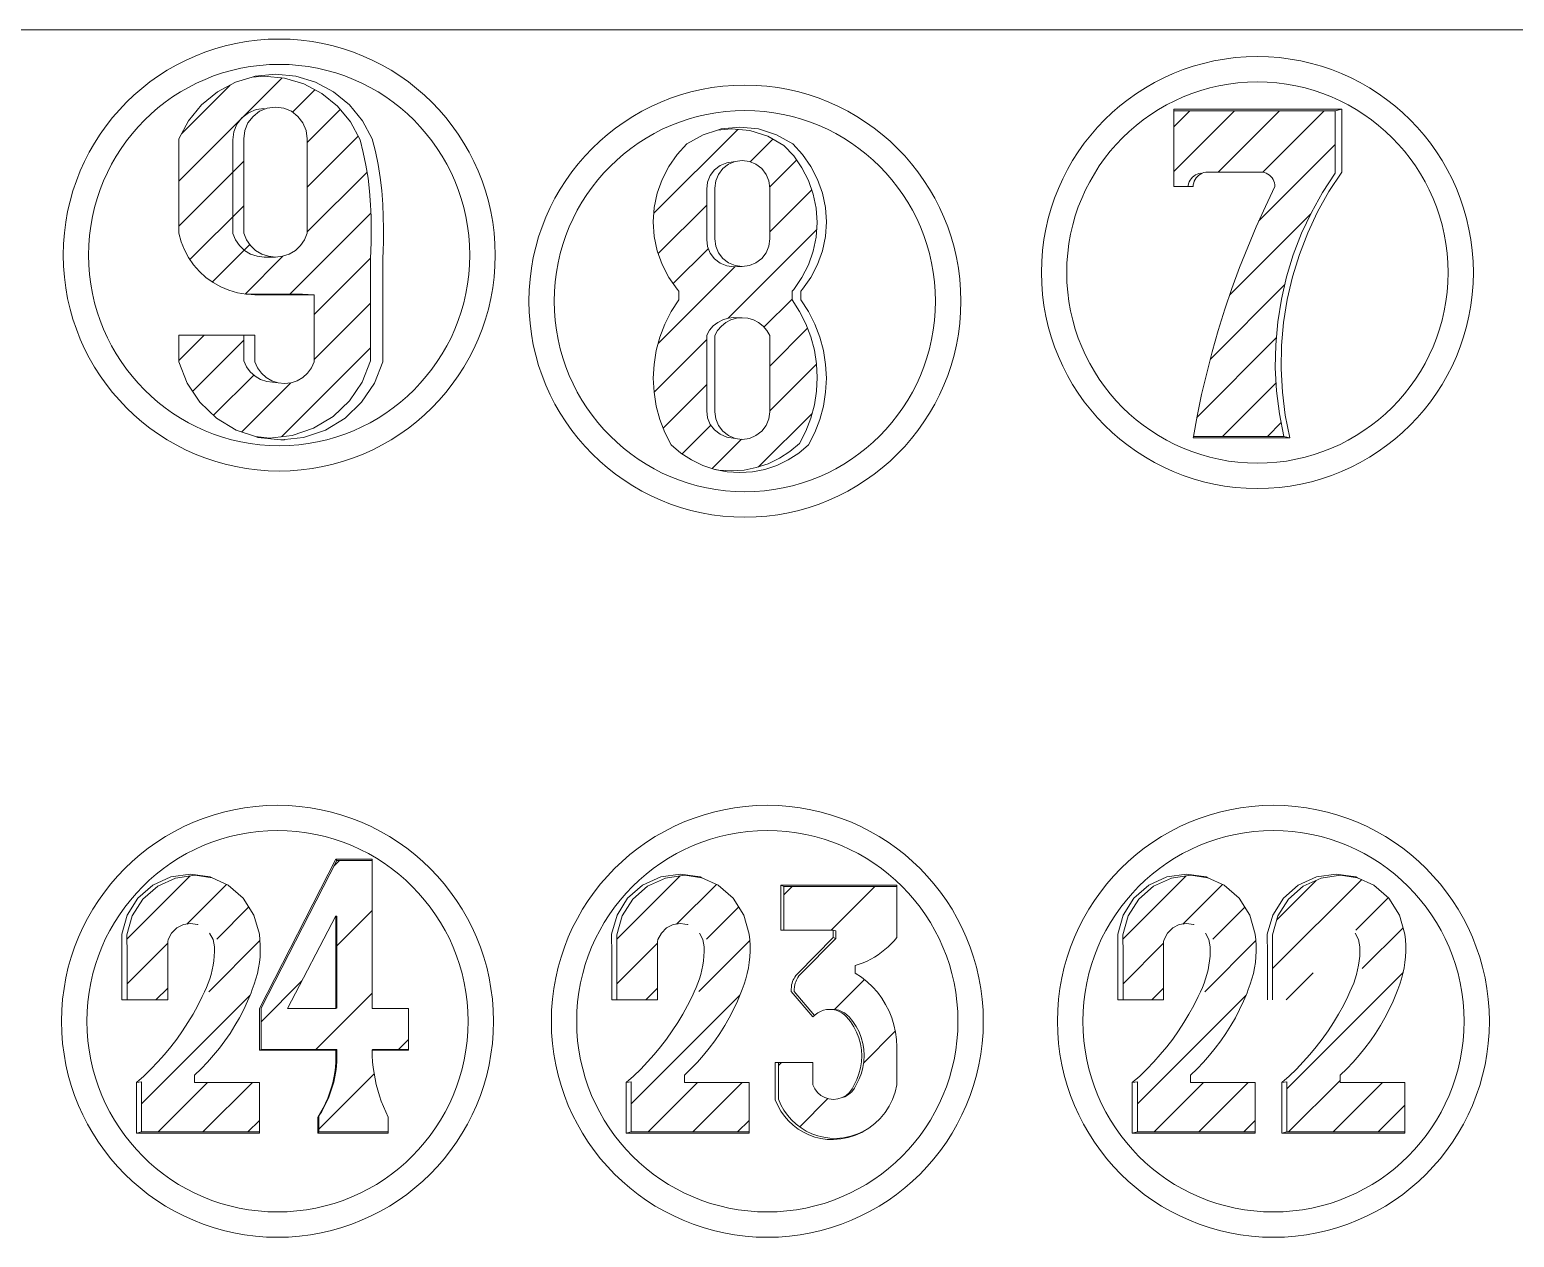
# Model space of a CAD drawing. Header units: centimetres. Extents: x 57 to 5031, y 102 to 2747.
# Drawn here: x 1646.4 to 1700.4, y 846.6 to 890.6 of the extents above; entities that cross this region are included whole.
import ezdxf

# ---------------------------------------------------------------- set-up
doc = ezdxf.new("R2010")
doc.units = ezdxf.units.CM
doc.header["$MEASUREMENT"] = 0
pattern_1 = [(45, (1050.7399, 1427.9933), (-0.8148213, 0.8148213), [])]
pattern_2 = [(45, (1050.7399, 1427.9933), (-0.8148213, 0.8148213), [])]

msp = doc.modelspace()

# ---------------------------------------------------------------- hatches: boundary and pattern name
at = {"lineweight": 20}
h = msp.add_hatch(dxfattribs=at)
h.set_pattern_fill('ANSI31', color=256, scale=9.218651)
h.set_pattern_definition(pattern_1)
h.paths.add_polyline_path([(1658.775, 882.285), (1658.785, 882.459), (1658.798, 882.889), (1658.8, 883.319), (1658.792, 883.75), (1658.772, 884.179), (1658.737, 884.684), (1658.683, 885.155), (1658.608, 885.622), (1658.511, 886.086), (1658.393, 886.545), (1658.043, 887.197), (1657.574, 887.767), (1657.002, 888.235), (1656.35, 888.583), (1655.642, 888.797), (1654.907, 888.87), (1654.464, 888.826), (1653.86, 888.643), (1653.201, 888.292), (1652.624, 887.819), (1652.15, 887.243), (1651.796, 886.585), (1651.796, 883.153), (1651.882, 882.843), (1652.002, 882.545), (1652.154, 882.263), (1652.338, 882), (1652.55, 881.759), (1652.788, 881.543), (1653.049, 881.356), (1653.329, 881.199), (1653.625, 881.076), (1653.934, 880.986), (1654.25, 880.932), (1654.301, 880.929), (1656.298, 880.929), (1656.722, 880.914), (1656.722, 878.469), (1656.626, 878.253), (1656.487, 878.061), (1656.311, 877.903), (1656.107, 877.784), (1655.882, 877.711), (1655.646, 877.686), (1655.411, 877.711), (1655, 877.758), (1654.777, 877.83), (1654.574, 877.947), (1654.4, 878.104), (1654.263, 878.294), (1654.168, 878.508), (1654.168, 879.447), (1651.796, 879.447), (1651.796, 878.469), (1652.102, 877.692), (1652.569, 876.999), (1653.174, 876.423), (1653.888, 875.991), (1654.584, 875.756), (1655.098, 875.7), (1655.92, 875.789), (1656.703, 876.054), (1657.411, 876.482), (1658.01, 877.052), (1658.472, 877.738), (1658.775, 878.508)])
h.paths.add_polyline_path([(1656.228, 882.701), (1656.04, 882.524), (1655.818, 882.392), (1655.573, 882.31), (1655.317, 882.283), (1655.06, 882.31), (1654.815, 882.392), (1654.594, 882.524), (1654.405, 882.701), (1654.259, 882.914), (1654.161, 883.153), (1654.161, 886.585), (1654.201, 886.884), (1654.316, 887.163), (1654.5, 887.402), (1654.739, 887.586), (1655.018, 887.701), (1655.317, 887.741), (1655.616, 887.701), (1655.894, 887.586), (1656.133, 887.402), (1656.317, 887.163), (1656.432, 886.884), (1656.472, 886.585), (1656.472, 883.153), (1656.374, 882.914)], flags=16)
h = msp.add_hatch(dxfattribs=at)
h.set_pattern_fill('ANSI31', color=256, scale=9.218651)
h.set_pattern_definition(pattern_1)
h.paths.add_polyline_path([(1691.781, 879.923), (1691.913, 880.75), (1692.102, 881.566), (1692.348, 882.367), (1692.65, 883.148), (1693.006, 883.906), (1693.414, 884.638), (1693.873, 885.339), (1693.873, 887.603), (1688.003, 887.603), (1688.003, 884.845), (1688.525, 884.845), (1688.53, 884.919), (1688.574, 885.049), (1688.65, 885.163), (1688.753, 885.254), (1688.876, 885.314), (1688.91, 885.321), (1688.845, 885.299), (1688.784, 885.269), (1688.727, 885.231), (1688.676, 885.186), (1688.631, 885.134), (1688.593, 885.078), (1688.563, 885.016), (1688.541, 884.952), (1688.527, 884.885), (1688.525, 884.845), (1688.706, 884.845), (1688.713, 884.949), (1688.758, 885.08), (1688.835, 885.196), (1688.939, 885.287), (1689.063, 885.348), (1689.165, 885.369), (1689.234, 885.373), (1691.207, 885.373), (1691.331, 885.348), (1691.454, 885.287), (1691.557, 885.195), (1691.633, 885.08), (1691.676, 884.949), (1691.681, 884.845), (1691.332, 884.121), (1691.001, 883.388), (1690.688, 882.647), (1690.394, 881.899), (1690.117, 881.144), (1689.859, 880.382), (1689.62, 879.614), (1689.399, 878.841), (1689.197, 878.062), (1689.014, 877.279), (1688.851, 876.492), (1688.717, 875.761), (1692.004, 875.761), (1691.842, 876.583), (1691.739, 877.414), (1691.694, 878.25), (1691.708, 879.088)])
h = msp.add_hatch(dxfattribs=at)
h.set_pattern_fill('ANSI31', color=256, scale=9.218651)
h.set_pattern_definition([(45, (1050.035, 1426.7642), (-0.8148213, 0.8148213), [])])
h.paths.add_polyline_path([(1674.111, 881.044), (1674.171, 881.109), (1674.471, 881.539), (1674.711, 882.005), (1674.885, 882.5), (1674.991, 883.013), (1675.026, 883.536), (1674.991, 884.059), (1674.885, 884.573), (1674.711, 885.067), (1674.471, 885.533), (1674.171, 885.963), (1673.816, 886.348), (1673.226, 886.68), (1672.581, 886.884), (1671.908, 886.953), (1671.399, 886.901), (1670.88, 886.736), (1670.285, 886.402), (1669.926, 886.013), (1669.622, 885.579), (1669.381, 885.108), (1669.205, 884.609), (1669.098, 884.09), (1669.062, 883.562), (1669.098, 883.034), (1669.205, 882.515), (1669.381, 882.016), (1669.622, 881.545), (1669.926, 881.111), (1669.986, 881.046), (1669.986, 880.722), (1669.71, 880.297), (1669.48, 879.844), (1669.299, 879.371), (1669.168, 878.881), (1669.089, 878.38), (1669.062, 877.873), (1669.089, 877.366), (1669.168, 876.865), (1669.299, 876.375), (1669.48, 875.902), (1669.71, 875.45), (1670.062, 875.153), (1670.448, 874.903), (1670.863, 874.705), (1671.264, 874.573), (1671.453, 874.536), (1671.908, 874.507), (1672.363, 874.536), (1672.81, 874.623), (1673.243, 874.765), (1673.654, 874.962), (1674.036, 875.209), (1674.384, 875.503), (1674.612, 875.951), (1674.792, 876.42), (1674.922, 876.905), (1675, 877.401), (1675.026, 877.903), (1675, 878.404), (1674.922, 878.9), (1674.792, 879.386), (1674.612, 879.855), (1674.384, 880.302), (1674.111, 880.724)])
h.paths.add_polyline_path([(1672.708, 879.995), (1672.894, 879.899), (1673.059, 879.768), (1673.195, 879.609), (1673.299, 879.427), (1673.299, 876.652), (1673.265, 876.393), (1673.165, 876.152), (1673.006, 875.945), (1672.799, 875.786), (1672.558, 875.686), (1672.299, 875.652), (1672.04, 875.686), (1671.739, 875.737), (1671.5, 875.836), (1671.295, 875.993), (1671.137, 876.198), (1671.038, 876.437), (1671.005, 876.693), (1671.005, 879.442), (1671.107, 879.622), (1671.242, 879.78), (1671.405, 879.908), (1671.589, 880.004), (1671.788, 880.063), (1671.995, 880.083), (1672.299, 880.075), (1672.507, 880.055)], flags=16)
h.paths.add_polyline_path([(1672.558, 881.976), (1672.299, 881.942), (1671.995, 881.932), (1671.739, 881.966), (1671.5, 882.065), (1671.295, 882.222), (1671.137, 882.427), (1671.038, 882.666), (1671.005, 882.923), (1671.005, 884.755), (1671.038, 885.011), (1671.137, 885.25), (1671.295, 885.455), (1671.5, 885.612), (1671.739, 885.711), (1672.04, 885.758), (1672.299, 885.792), (1672.558, 885.758), (1672.799, 885.659), (1673.006, 885.5), (1673.165, 885.292), (1673.265, 885.051), (1673.299, 884.792), (1673.299, 882.942), (1673.265, 882.684), (1673.165, 882.442), (1673.006, 882.235), (1672.799, 882.076)], flags=16)
h = msp.add_hatch(dxfattribs=at)
h.set_pattern_fill('ANSI31', color=256, scale=17)
h.set_pattern_definition([(45, (637.443, 1742.4154), (-1.502602, 1.502602), [])])
h.paths.add_polyline_path([(1658.833, 860.328), (1657.549, 860.328), (1654.791, 854.958), (1654.791, 853.451), (1657.549, 853.451), (1657.549, 853.226), (1657.545, 853.033), (1657.531, 852.84), (1657.508, 852.649), (1657.475, 852.459), (1657.434, 852.27), (1657.383, 852.084), (1657.323, 851.901), (1657.255, 851.72), (1657.178, 851.543), (1657.092, 851.371), (1656.998, 851.202), (1656.896, 851.038), (1656.896, 850.458), (1659.42, 850.458), (1659.42, 850.994), (1659.328, 851.184), (1659.244, 851.377), (1659.167, 851.573), (1659.098, 851.772), (1659.037, 851.974), (1658.984, 852.178), (1658.939, 852.384), (1658.901, 852.591), (1658.872, 852.8), (1658.851, 853.009), (1658.838, 853.22), (1658.833, 853.451), (1660.153, 853.451), (1660.153, 854.952), (1658.833, 854.952)])
h.paths.add_polyline_path([(1657.514, 858.323), (1657.549, 858.296), (1657.549, 854.958), (1657.514, 854.952), (1655.755, 854.952)], flags=16)
h = msp.add_hatch(dxfattribs=at)
h.set_pattern_fill('ANSI31', color=256, scale=9.218651)
h.set_pattern_definition([(45, (1014.5042, 1427.9933), (-0.8148213, 0.8148213), [])])
h.paths.add_polyline_path([(1654.729, 852.25), (1652.372, 852.25), (1652.372, 852.527), (1652.612, 852.757), (1652.843, 852.996), (1653.064, 853.244), (1653.275, 853.502), (1653.474, 853.768), (1653.663, 854.042), (1653.84, 854.323), (1654.005, 854.612), (1654.159, 854.907), (1654.3, 855.208), (1654.429, 855.515), (1654.472, 855.634), (1654.545, 855.826), (1654.607, 856.022), (1654.66, 856.221), (1654.702, 856.422), (1654.733, 856.625), (1654.754, 856.829), (1654.764, 857.035), (1654.763, 857.24), (1654.751, 857.445), (1654.729, 857.65), (1654.531, 858.345), (1654.144, 858.956), (1653.599, 859.432), (1653.008, 859.704), (1652.39, 859.793), (1651.681, 859.691), (1651.031, 859.391), (1650.492, 858.92), (1650.108, 858.315), (1649.912, 857.626), (1649.919, 856.91), (1649.919, 855.262), (1651.394, 855.262), (1651.394, 857.428), (1651.533, 857.689), (1651.724, 857.875), (1651.962, 857.995), (1652.226, 858.036), (1652.39, 858.009), (1652.49, 857.995), (1652.494, 857.993), (1652.651, 857.968), (1652.888, 857.85), (1653.077, 857.665), (1653.201, 857.432), (1653.248, 857.172), (1653.248, 857.005), (1653.241, 856.838), (1653.225, 856.671), (1653.201, 856.506), (1653.169, 856.342), (1653.129, 856.179), (1653.081, 856.019), (1653.026, 855.861), (1652.963, 855.706), (1652.892, 855.555), (1652.814, 855.381), (1652.653, 855.061), (1652.48, 854.748), (1652.296, 854.442), (1652.1, 854.142), (1651.894, 853.85), (1651.676, 853.566), (1651.448, 853.291), (1651.21, 853.024), (1650.962, 852.766), (1650.704, 852.517), (1650.438, 852.279), (1650.438, 850.455), (1654.729, 850.455)])
h = msp.add_hatch(dxfattribs=at)
h.set_pattern_fill('ANSI31', color=256, scale=9.218651)
h.set_pattern_definition([(45, (1032.3258, 1427.9933), (-0.8148213, 0.8148213), [])])
h.paths.add_polyline_path([(1672.551, 852.25), (1670.193, 852.25), (1670.193, 852.527), (1670.434, 852.757), (1670.665, 852.996), (1670.886, 853.244), (1671.096, 853.502), (1671.296, 853.768), (1671.484, 854.042), (1671.662, 854.323), (1671.827, 854.612), (1671.981, 854.907), (1672.122, 855.208), (1672.25, 855.515), (1672.294, 855.634), (1672.366, 855.826), (1672.429, 856.022), (1672.481, 856.221), (1672.523, 856.422), (1672.554, 856.625), (1672.575, 856.829), (1672.585, 857.035), (1672.584, 857.24), (1672.573, 857.445), (1672.551, 857.65), (1672.352, 858.345), (1671.965, 858.956), (1671.421, 859.432), (1670.83, 859.704), (1670.212, 859.793), (1669.503, 859.691), (1668.852, 859.391), (1668.313, 858.92), (1667.93, 858.315), (1667.733, 857.626), (1667.74, 856.91), (1667.74, 855.262), (1669.216, 855.262), (1669.216, 857.428), (1669.354, 857.689), (1669.545, 857.875), (1669.784, 857.995), (1670.048, 858.036), (1670.212, 858.009), (1670.311, 857.995), (1670.316, 857.993), (1670.473, 857.968), (1670.709, 857.85), (1670.899, 857.665), (1671.023, 857.432), (1671.07, 857.172), (1671.07, 857.005), (1671.062, 856.838), (1671.046, 856.671), (1671.022, 856.506), (1670.99, 856.342), (1670.95, 856.179), (1670.903, 856.019), (1670.847, 855.861), (1670.784, 855.706), (1670.714, 855.555), (1670.636, 855.381), (1670.475, 855.061), (1670.302, 854.748), (1670.118, 854.442), (1669.922, 854.142), (1669.715, 853.85), (1669.498, 853.566), (1669.27, 853.291), (1669.032, 853.024), (1668.784, 852.766), (1668.526, 852.517), (1668.259, 852.279), (1668.259, 850.455), (1672.551, 850.455)])
h = msp.add_hatch(dxfattribs=at)
h.set_pattern_fill('ANSI31', color=256, scale=17)
h.set_pattern_definition([(45, (642.594, 1742.1763), (-1.502602, 1.502602), [])])
h.paths.add_polyline_path([(1677.921, 859.386), (1673.818, 859.386), (1673.818, 857.797), (1675.608, 857.797), (1675.705, 857.769), (1675.705, 857.499), (1674.439, 856.221), (1674.36, 856.13), (1674.325, 856.08), (1674.294, 856.028), (1674.267, 855.974), (1674.244, 855.919), (1674.224, 855.862), (1674.208, 855.803), (1674.197, 855.744), (1674.186, 855.624), (1674.187, 855.563), (1674.931, 854.696), (1674.956, 854.72), (1675.049, 854.787), (1675.15, 854.841), (1675.258, 854.88), (1675.37, 854.904), (1675.485, 854.912), (1675.583, 854.912), (1675.697, 854.904), (1675.808, 854.881), (1675.915, 854.842), (1676.016, 854.789), (1676.108, 854.722), (1676.19, 854.643), (1676.328, 854.473), (1676.448, 854.289), (1676.548, 854.094), (1676.627, 853.889), (1676.685, 853.677), (1676.72, 853.461), (1676.732, 853.242), (1676.721, 853.023), (1676.688, 852.806), (1676.632, 852.594), (1676.555, 852.389), (1676.456, 852.193), (1676.386, 852.048), (1676.288, 851.92), (1676.166, 851.814), (1676.026, 851.736), (1675.932, 851.704), (1675.777, 851.655), (1675.615, 851.639), (1675.453, 851.655), (1675.298, 851.704), (1675.156, 851.783), (1675.033, 851.89), (1674.934, 852.019), (1674.863, 852.166), (1674.863, 852.982), (1673.62, 852.982), (1673.62, 851.654), (1673.708, 851.447), (1673.818, 851.25), (1673.947, 851.065), (1674.094, 850.895), (1674.258, 850.741), (1674.438, 850.604), (1674.63, 850.487), (1674.833, 850.39), (1675.045, 850.314), (1675.264, 850.261), (1675.487, 850.23), (1675.712, 850.223), (1675.983, 850.245), (1676.25, 850.298), (1676.509, 850.381), (1676.7, 850.468), (1676.905, 850.591), (1677.123, 850.759), (1677.321, 850.95), (1677.495, 851.162), (1677.644, 851.393), (1677.766, 851.639), (1677.858, 851.898), (1677.921, 852.166), (1677.921, 853.556), (1677.909, 853.824), (1677.875, 854.089), (1677.818, 854.351), (1677.739, 854.607), (1677.639, 854.855), (1677.517, 855.093), (1677.376, 855.321), (1677.215, 855.535), (1677.037, 855.735), (1676.842, 855.919), (1676.633, 856.086), (1676.41, 856.234), (1676.41, 856.506), (1676.556, 856.555), (1676.699, 856.611), (1676.84, 856.673), (1676.978, 856.743), (1677.111, 856.819), (1677.241, 856.902), (1677.367, 856.992), (1677.488, 857.087), (1677.604, 857.188), (1677.715, 857.295), (1677.821, 857.407), (1677.921, 857.525)])
h = msp.add_hatch(dxfattribs=at)
h.set_pattern_fill('ANSI31', color=256, scale=9.218651)
h.set_pattern_definition(pattern_2)
h.paths.add_polyline_path([(1690.965, 852.25), (1688.607, 852.25), (1688.607, 852.527), (1688.848, 852.757), (1689.079, 852.996), (1689.3, 853.244), (1689.51, 853.502), (1689.71, 853.768), (1689.899, 854.042), (1690.076, 854.323), (1690.241, 854.612), (1690.395, 854.907), (1690.536, 855.208), (1690.665, 855.515), (1690.708, 855.634), (1690.781, 855.826), (1690.843, 856.022), (1690.895, 856.221), (1690.937, 856.422), (1690.969, 856.625), (1690.989, 856.829), (1690.999, 857.035), (1690.998, 857.24), (1690.987, 857.445), (1690.965, 857.65), (1690.767, 858.345), (1690.379, 858.956), (1689.835, 859.432), (1689.244, 859.704), (1688.626, 859.793), (1687.917, 859.691), (1687.266, 859.391), (1686.727, 858.92), (1686.344, 858.315), (1686.147, 857.626), (1686.154, 856.91), (1686.154, 855.262), (1687.63, 855.262), (1687.63, 857.428), (1687.768, 857.689), (1687.96, 857.875), (1688.198, 857.995), (1688.462, 858.036), (1688.626, 858.009), (1688.725, 857.995), (1688.73, 857.993), (1688.887, 857.968), (1689.123, 857.85), (1689.313, 857.665), (1689.437, 857.432), (1689.484, 857.172), (1689.484, 857.005), (1689.476, 856.838), (1689.46, 856.671), (1689.436, 856.506), (1689.404, 856.342), (1689.364, 856.179), (1689.317, 856.019), (1689.261, 855.861), (1689.198, 855.706), (1689.128, 855.555), (1689.05, 855.381), (1688.889, 855.061), (1688.716, 854.748), (1688.532, 854.442), (1688.336, 854.142), (1688.129, 853.85), (1687.912, 853.566), (1687.684, 853.291), (1687.446, 853.024), (1687.198, 852.766), (1686.94, 852.517), (1686.674, 852.279), (1686.674, 850.455), (1690.965, 850.455)])
h = msp.add_hatch(dxfattribs=at)
h.set_pattern_fill('ANSI31', color=256, scale=9.218651)
h.set_pattern_definition(pattern_2)
h.paths.add_polyline_path([(1696.407, 852.25), (1694.05, 852.25), (1694.05, 852.527), (1694.29, 852.757), (1694.521, 852.996), (1694.742, 853.244), (1694.953, 853.502), (1695.152, 853.768), (1695.341, 854.042), (1695.518, 854.323), (1695.684, 854.612), (1695.837, 854.907), (1695.978, 855.208), (1696.107, 855.515), (1696.15, 855.634), (1696.223, 855.826), (1696.286, 856.022), (1696.338, 856.221), (1696.38, 856.422), (1696.411, 856.625), (1696.432, 856.829), (1696.442, 857.035), (1696.441, 857.24), (1696.429, 857.445), (1696.407, 857.65), (1696.209, 858.345), (1695.822, 858.956), (1695.277, 859.432), (1694.686, 859.704), (1694.068, 859.793), (1693.36, 859.691), (1692.709, 859.391), (1692.17, 858.92), (1691.786, 858.315), (1691.59, 857.626), (1691.597, 856.91), (1691.597, 855.262), (1693.072, 855.262), (1693.072, 857.428), (1693.211, 857.689), (1693.402, 857.875), (1693.641, 857.995), (1693.904, 858.036), (1694.068, 858.009), (1694.168, 857.995), (1694.172, 857.993), (1694.33, 857.968), (1694.566, 857.85), (1694.755, 857.665), (1694.879, 857.432), (1694.926, 857.172), (1694.927, 857.005), (1694.919, 856.838), (1694.903, 856.671), (1694.879, 856.506), (1694.847, 856.342), (1694.807, 856.179), (1694.759, 856.019), (1694.704, 855.861), (1694.641, 855.706), (1694.57, 855.555), (1694.492, 855.381), (1694.331, 855.061), (1694.158, 854.748), (1693.974, 854.442), (1693.779, 854.142), (1693.572, 853.85), (1693.354, 853.566), (1693.126, 853.291), (1692.888, 853.024), (1692.64, 852.766), (1692.383, 852.517), (1692.116, 852.279), (1692.116, 850.455), (1696.407, 850.455)])

# ---------------------------------------------------------------- linework, layer by layer
for p, q in [((1840.725, 890.555), (1453.97, 890.555)), ((1672.09, 880.055), (1671.889, 879.995)), ((1672.299, 880.075), (1672.09, 880.055)), ((1688.717, 875.761), (1692.004, 875.761)), ((1657.549, 860.328), (1658.833, 860.328)), ((1673.702, 859.43), (1673.702, 857.797)), ((1673.818, 859.386), (1673.818, 857.797)), ((1657.514, 854.952), (1657.514, 858.323)), ((1673.702, 857.797), (1673.818, 857.797)), ((1673.818, 857.797), (1675.608, 857.797)), ((1675.608, 857.797), (1675.705, 857.769)), ((1675.705, 857.769), (1675.705, 857.499)), ((1675.932, 851.704), (1675.777, 851.655))]:
    msp.add_line(p, q, dxfattribs=at)
for points in [[(1653.86, 888.643), (1653.201, 888.292), (1652.624, 887.819), (1652.15, 887.243), (1651.796, 886.585), (1651.796, 883.153), (1651.882, 882.843), (1652.002, 882.545), (1652.154, 882.263), (1652.338, 882), (1652.55, 881.759), (1652.788, 881.543), (1653.049, 881.356), (1653.329, 881.199), (1653.625, 881.076), (1653.934, 880.986), (1654.25, 880.932), (1654.301, 880.929), (1654.571, 880.914), (1656.722, 880.914)], [(1653.86, 888.643), (1654.464, 888.826), (1654.574, 888.859), (1655.317, 888.932), (1656.06, 888.859), (1656.774, 888.643), (1657.432, 888.292), (1658.01, 887.819), (1658.484, 887.243), (1658.837, 886.585), (1658.956, 886.122), (1659.054, 885.653), (1659.13, 885.181), (1659.185, 884.705), (1659.22, 884.196), (1659.24, 883.762), (1659.248, 883.328), (1659.246, 882.893), (1659.233, 882.459), (1659.223, 882.283), (1659.223, 878.469), (1658.917, 877.692), (1658.451, 876.999), (1657.846, 876.423), (1657.131, 875.991), (1656.34, 875.724), (1655.646, 875.648)], [(1654.584, 875.756), (1655.098, 875.7), (1655.92, 875.789), (1656.703, 876.054), (1657.411, 876.482), (1658.01, 877.052), (1658.472, 877.738), (1658.775, 878.508), (1658.775, 882.285), (1658.785, 882.459), (1658.798, 882.889), (1658.8, 883.319), (1658.792, 883.75), (1658.772, 884.179), (1658.737, 884.684), (1658.683, 885.155), (1658.608, 885.622), (1658.511, 886.086), (1658.393, 886.545), (1658.043, 887.197), (1657.574, 887.767), (1657.002, 888.235), (1656.35, 888.583), (1655.642, 888.797), (1654.907, 888.87), (1654.464, 888.826)], [(1654.906, 887.689), (1654.61, 887.65), (1654.335, 887.536), (1654.098, 887.354), (1653.916, 887.117), (1653.802, 886.841), (1653.763, 886.545), (1653.763, 883.146), (1653.859, 882.909), (1654.004, 882.699), (1654.19, 882.524), (1654.41, 882.393), (1654.652, 882.312), (1654.906, 882.285), (1655.317, 882.283), (1655.573, 882.31), (1655.818, 882.392), (1656.04, 882.524), (1656.228, 882.701), (1656.374, 882.914), (1656.472, 883.153), (1656.472, 886.585)], [(1656.472, 886.585), (1656.432, 886.884), (1656.317, 887.163), (1656.133, 887.402), (1655.894, 887.586), (1655.616, 887.701), (1655.317, 887.741), (1655.018, 887.701), (1654.739, 887.586), (1654.5, 887.402), (1654.316, 887.163), (1654.201, 886.884), (1654.161, 886.585), (1654.161, 883.153), (1654.259, 882.914), (1654.405, 882.701), (1654.594, 882.524), (1654.815, 882.392), (1655.06, 882.31), (1655.317, 882.283)], [(1694.109, 887.659), (1693.873, 887.603), (1688.003, 887.603)], [(1693.873, 887.603), (1693.873, 885.339), (1693.414, 884.638), (1693.006, 883.906), (1692.65, 883.148), (1692.348, 882.367), (1692.102, 881.566), (1691.913, 880.75), (1691.781, 879.923), (1691.708, 879.088), (1691.694, 878.25), (1691.739, 877.414), (1691.842, 876.583), (1692.004, 875.761), (1692.221, 875.701), (1692.058, 876.531), (1691.954, 877.37), (1691.909, 878.215), (1691.923, 879.061), (1691.997, 879.904), (1692.13, 880.739), (1692.321, 881.563), (1692.569, 882.372), (1692.874, 883.161), (1693.234, 883.927), (1693.646, 884.665), (1694.109, 885.373), (1694.109, 887.659), (1688.003, 887.659), (1688.003, 887.603), (1688.003, 884.845), (1688.525, 884.845), (1688.706, 884.845), (1688.711, 884.914), (1688.724, 884.982), (1688.746, 885.047), (1688.777, 885.109), (1688.815, 885.167), (1688.861, 885.219), (1688.913, 885.264), (1688.97, 885.302), (1689.032, 885.333), (1689.097, 885.355), (1689.165, 885.369), (1689.234, 885.373), (1691.161, 885.373), (1691.229, 885.369), (1691.297, 885.355), (1691.362, 885.333), (1691.423, 885.302), (1691.48, 885.264), (1691.531, 885.218), (1691.576, 885.166), (1691.614, 885.109), (1691.643, 885.047), (1691.665, 884.982), (1691.677, 884.914), (1691.681, 884.845), (1691.332, 884.121), (1691.001, 883.388), (1690.688, 882.647), (1690.394, 881.899), (1690.117, 881.144), (1689.859, 880.382), (1689.62, 879.614), (1689.399, 878.841), (1689.197, 878.062), (1689.014, 877.279), (1688.851, 876.492), (1688.717, 875.761), (1688.706, 875.701), (1692.221, 875.701)], [(1669.986, 880.722), (1669.986, 881.046), (1669.926, 881.111), (1669.622, 881.545), (1669.381, 882.016), (1669.205, 882.515), (1669.098, 883.034), (1669.062, 883.562), (1669.098, 884.09), (1669.205, 884.609), (1669.381, 885.108), (1669.622, 885.579), (1669.926, 886.013), (1670.285, 886.402), (1670.88, 886.736), (1671.399, 886.901), (1671.531, 886.943)], [(1671.264, 874.573), (1671.453, 874.536), (1671.908, 874.507), (1672.363, 874.536), (1672.81, 874.623), (1673.243, 874.765), (1673.654, 874.962), (1674.036, 875.209), (1674.384, 875.503), (1674.612, 875.951), (1674.792, 876.42), (1674.922, 876.905), (1675, 877.401), (1675.026, 877.903), (1675, 878.404), (1674.922, 878.9), (1674.792, 879.386), (1674.612, 879.855), (1674.384, 880.302), (1674.111, 880.724), (1674.111, 881.044), (1674.171, 881.109), (1674.471, 881.539), (1674.711, 882.005), (1674.885, 882.5), (1674.991, 883.013), (1675.026, 883.536), (1674.991, 884.059), (1674.885, 884.573), (1674.711, 885.067), (1674.471, 885.533), (1674.171, 885.963), (1673.816, 886.348), (1673.226, 886.68), (1672.581, 886.884), (1671.908, 886.953), (1671.399, 886.901)], [(1674.436, 880.722), (1674.436, 881.046), (1674.497, 881.111), (1674.8, 881.545), (1675.041, 882.016), (1675.217, 882.515), (1675.324, 883.034), (1675.36, 883.562), (1675.324, 884.09), (1675.217, 884.609), (1675.041, 885.108), (1674.8, 885.579), (1674.497, 886.013), (1674.138, 886.402), (1673.542, 886.736), (1672.891, 886.943), (1672.211, 887.013), (1671.531, 886.943)], [(1672.04, 885.758), (1671.799, 885.659), (1671.592, 885.5), (1671.433, 885.292), (1671.333, 885.051), (1671.299, 884.792), (1671.299, 882.942), (1671.333, 882.684), (1671.433, 882.442), (1671.592, 882.235), (1671.799, 882.076), (1672.04, 881.976), (1672.299, 881.942)], [(1688.977, 885.334), (1688.91, 885.321), (1688.845, 885.299), (1688.784, 885.269), (1688.727, 885.231), (1688.676, 885.186), (1688.631, 885.134), (1688.593, 885.078), (1688.563, 885.016), (1688.541, 884.952), (1688.527, 884.885), (1688.525, 884.845)], [(1655.646, 877.686), (1655.882, 877.711), (1656.107, 877.784), (1656.311, 877.903), (1656.487, 878.061), (1656.626, 878.253), (1656.722, 878.469), (1656.722, 880.914), (1656.298, 880.929), (1654.301, 880.929)], [(1669.986, 880.722), (1669.71, 880.297), (1669.48, 879.844), (1669.299, 879.371), (1669.168, 878.881), (1669.089, 878.38), (1669.062, 877.873), (1669.089, 877.366), (1669.168, 876.865), (1669.299, 876.375), (1669.48, 875.902), (1669.71, 875.45), (1670.062, 875.153), (1670.448, 874.903), (1670.863, 874.705), (1671.264, 874.573), (1671.3, 874.561)], [(1671.3, 874.561), (1671.752, 874.473), (1672.211, 874.444), (1672.67, 874.473), (1673.122, 874.561), (1673.559, 874.705), (1673.974, 874.903), (1674.36, 875.153), (1674.712, 875.45), (1674.942, 875.902), (1675.123, 876.375), (1675.254, 876.865), (1675.334, 877.366), (1675.36, 877.873), (1675.334, 878.38), (1675.254, 878.881), (1675.123, 879.371), (1674.942, 879.844), (1674.712, 880.297), (1674.436, 880.722)], [(1671.889, 879.995), (1671.703, 879.899), (1671.539, 879.768), (1671.402, 879.609), (1671.299, 879.427), (1671.299, 876.652), (1671.333, 876.393), (1671.433, 876.152), (1671.592, 875.945), (1671.799, 875.786), (1672.04, 875.686)], [(1655.51, 875.633), (1654.68, 875.724), (1654.584, 875.756), (1653.888, 875.991), (1653.174, 876.423), (1652.569, 876.999), (1652.102, 877.692), (1651.796, 878.469), (1651.796, 879.447), (1654.168, 879.447), (1654.571, 879.447), (1654.571, 878.469), (1654.667, 878.253), (1654.806, 878.061), (1654.981, 877.903), (1655.186, 877.784), (1655.411, 877.711)], [(1655.646, 877.686), (1655.411, 877.711), (1655, 877.758), (1654.777, 877.83), (1654.574, 877.947), (1654.4, 878.104), (1654.263, 878.294), (1654.168, 878.508), (1654.168, 879.447)], [(1654.729, 853.43), (1654.729, 854.952), (1657.514, 860.375)], [(1658.833, 853.43), (1660.153, 853.43), (1660.153, 853.451), (1660.153, 854.952), (1658.833, 854.952), (1658.833, 860.328), (1658.833, 860.375), (1657.514, 860.375), (1657.549, 860.328), (1654.791, 854.958), (1654.791, 853.451)], [(1649.73, 855.262), (1649.73, 856.926), (1649.723, 857.65), (1649.921, 858.345), (1650.309, 858.956), (1650.853, 859.432), (1651.51, 859.734), (1652.226, 859.838), (1652.942, 859.734), (1653.008, 859.704), (1653.599, 859.432), (1654.144, 858.956), (1654.531, 858.345), (1654.729, 857.65), (1654.751, 857.445), (1654.763, 857.24), (1654.764, 857.035), (1654.754, 856.829), (1654.733, 856.625), (1654.702, 856.422), (1654.66, 856.221), (1654.607, 856.022), (1654.545, 855.826), (1654.472, 855.634), (1654.429, 855.515), (1654.3, 855.208), (1654.159, 854.907), (1654.005, 854.612), (1653.84, 854.323), (1653.663, 854.042), (1653.474, 853.768), (1653.275, 853.502), (1653.064, 853.244), (1652.843, 852.996), (1652.612, 852.757), (1652.372, 852.527), (1652.372, 852.25), (1654.729, 852.25), (1654.729, 850.455), (1654.729, 850.408), (1650.254, 850.408)], [(1649.919, 855.262), (1649.919, 856.91), (1649.912, 857.626), (1650.108, 858.315), (1650.492, 858.92), (1651.031, 859.391), (1651.681, 859.691), (1652.39, 859.793), (1653.008, 859.704)], [(1667.552, 855.262), (1667.552, 856.926), (1667.545, 857.65), (1667.743, 858.345), (1668.13, 858.956), (1668.675, 859.432), (1669.332, 859.734), (1670.048, 859.838), (1670.764, 859.734), (1670.83, 859.704), (1671.421, 859.432), (1671.965, 858.956), (1672.352, 858.345), (1672.551, 857.65), (1672.573, 857.445), (1672.584, 857.24), (1672.585, 857.035), (1672.575, 856.829), (1672.554, 856.625), (1672.523, 856.422), (1672.481, 856.221), (1672.429, 856.022), (1672.366, 855.826), (1672.294, 855.634), (1672.25, 855.515), (1672.122, 855.208), (1671.981, 854.907), (1671.827, 854.612), (1671.662, 854.323), (1671.484, 854.042), (1671.296, 853.768), (1671.096, 853.502), (1670.886, 853.244), (1670.665, 852.996), (1670.434, 852.757), (1670.193, 852.527), (1670.193, 852.25), (1672.551, 852.25), (1672.551, 850.455), (1672.551, 850.408), (1668.076, 850.408)], [(1667.74, 855.262), (1667.74, 856.91), (1667.733, 857.626), (1667.93, 858.315), (1668.313, 858.92), (1668.852, 859.391), (1669.503, 859.691), (1670.212, 859.793), (1670.83, 859.704)], [(1677.123, 850.759), (1677.321, 850.95), (1677.495, 851.162), (1677.644, 851.393), (1677.766, 851.639), (1677.858, 851.898), (1677.921, 852.166), (1677.921, 853.556), (1677.909, 853.824), (1677.875, 854.089), (1677.818, 854.351), (1677.739, 854.607), (1677.639, 854.855), (1677.517, 855.093), (1677.376, 855.321), (1677.215, 855.535), (1677.037, 855.735), (1676.842, 855.919), (1676.633, 856.086), (1676.41, 856.234), (1676.41, 856.506), (1676.556, 856.555), (1676.699, 856.611), (1676.84, 856.673), (1676.978, 856.743), (1677.111, 856.819), (1677.241, 856.902), (1677.367, 856.992), (1677.488, 857.087), (1677.604, 857.188), (1677.715, 857.295), (1677.821, 857.407), (1677.921, 857.525), (1677.921, 859.386)], [(1685.966, 855.262), (1685.966, 856.926), (1685.959, 857.65), (1686.157, 858.345), (1686.544, 858.956), (1687.089, 859.432), (1687.746, 859.734), (1688.462, 859.838), (1689.178, 859.734), (1689.244, 859.704), (1689.835, 859.432), (1690.379, 858.956), (1690.767, 858.345), (1690.965, 857.65), (1690.987, 857.445), (1690.998, 857.24), (1690.999, 857.035), (1690.989, 856.829), (1690.969, 856.625), (1690.937, 856.422), (1690.895, 856.221), (1690.843, 856.022), (1690.781, 855.826), (1690.708, 855.634), (1690.665, 855.515), (1690.536, 855.208), (1690.395, 854.907), (1690.241, 854.612), (1690.076, 854.323), (1689.899, 854.042), (1689.71, 853.768), (1689.51, 853.502), (1689.3, 853.244), (1689.079, 852.996), (1688.848, 852.757), (1688.607, 852.527), (1688.607, 852.25), (1690.965, 852.25), (1690.965, 850.455), (1690.965, 850.408), (1686.49, 850.408)], [(1686.154, 855.262), (1686.154, 856.91), (1686.147, 857.626), (1686.344, 858.315), (1686.727, 858.92), (1687.266, 859.391), (1687.917, 859.691), (1688.626, 859.793), (1689.244, 859.704)], [(1691.408, 855.262), (1691.408, 856.926), (1691.401, 857.65), (1691.599, 858.345), (1691.987, 858.956), (1692.531, 859.432), (1693.188, 859.734), (1693.904, 859.838), (1694.62, 859.734), (1694.686, 859.704), (1695.277, 859.432), (1695.822, 858.956), (1696.209, 858.345), (1696.407, 857.65), (1696.429, 857.445), (1696.441, 857.24), (1696.442, 857.035), (1696.432, 856.829), (1696.411, 856.625), (1696.38, 856.422), (1696.338, 856.221), (1696.286, 856.022), (1696.223, 855.826), (1696.15, 855.634), (1696.107, 855.515), (1695.978, 855.208), (1695.837, 854.907), (1695.684, 854.612), (1695.518, 854.323), (1695.341, 854.042), (1695.152, 853.768), (1694.953, 853.502), (1694.742, 853.244), (1694.521, 852.996), (1694.29, 852.757), (1694.05, 852.527), (1694.05, 852.25), (1696.407, 852.25), (1696.407, 850.455), (1696.407, 850.408), (1691.933, 850.408)], [(1691.597, 855.262), (1691.597, 856.91), (1691.59, 857.626), (1691.786, 858.315), (1692.17, 858.92), (1692.709, 859.391), (1693.36, 859.691), (1694.068, 859.793), (1694.686, 859.704)], [(1649.73, 855.262), (1649.919, 855.262), (1651.395, 855.262), (1651.395, 857.382), (1651.409, 857.455), (1651.534, 857.691), (1651.725, 857.878), (1651.964, 857.997), (1652.228, 858.038), (1652.393, 858.011), (1652.492, 857.997), (1652.496, 857.995)], [(1667.552, 855.262), (1667.74, 855.262), (1669.217, 855.262), (1669.217, 857.382), (1669.23, 857.455), (1669.356, 857.691), (1669.547, 857.878), (1669.786, 857.997), (1670.05, 858.038), (1670.214, 858.011), (1670.314, 857.997), (1670.318, 857.995)], [(1675.608, 857.797), (1675.608, 857.525), (1675.705, 857.499), (1674.439, 856.221), (1674.36, 856.13), (1674.325, 856.08), (1674.294, 856.028), (1674.267, 855.974), (1674.244, 855.919), (1674.224, 855.862), (1674.208, 855.803), (1674.197, 855.744), (1674.186, 855.624), (1674.187, 855.563), (1674.931, 854.696)], [(1685.966, 855.262), (1686.154, 855.262), (1687.631, 855.262), (1687.631, 857.382), (1687.645, 857.455), (1687.77, 857.691), (1687.961, 857.878), (1688.2, 857.997), (1688.464, 858.038), (1688.628, 858.011), (1688.728, 857.997), (1688.732, 857.995)], [(1652.919, 857.689), (1653.045, 857.454), (1653.093, 857.191), (1653.093, 857.022), (1653.085, 856.853), (1653.069, 856.685), (1653.044, 856.518), (1653.012, 856.352), (1652.972, 856.188), (1652.924, 856.026), (1652.868, 855.867), (1652.804, 855.711), (1652.733, 855.557), (1652.654, 855.382), (1652.491, 855.059), (1652.317, 854.743), (1652.131, 854.434), (1651.933, 854.131), (1651.725, 853.836), (1651.505, 853.549), (1651.275, 853.271), (1651.034, 853.002), (1650.784, 852.741), (1650.524, 852.49), (1650.254, 852.25), (1650.254, 850.408), (1650.438, 850.455), (1654.729, 850.455)], [(1670.741, 857.689), (1670.866, 857.454), (1670.914, 857.191), (1670.914, 857.022), (1670.906, 856.853), (1670.89, 856.685), (1670.866, 856.518), (1670.834, 856.352), (1670.793, 856.188), (1670.745, 856.026), (1670.689, 855.867), (1670.626, 855.711), (1670.555, 855.557), (1670.476, 855.382), (1670.313, 855.059), (1670.139, 854.743), (1669.953, 854.434), (1669.755, 854.131), (1669.546, 853.836), (1669.326, 853.549), (1669.096, 853.271), (1668.856, 853.002), (1668.605, 852.741), (1668.345, 852.49), (1668.076, 852.25), (1668.076, 850.408), (1668.259, 850.455), (1672.551, 850.455)], [(1675.608, 857.525), (1674.329, 856.234), (1674.249, 856.142), (1674.215, 856.091), (1674.183, 856.039), (1674.156, 855.985), (1674.132, 855.928), (1674.112, 855.871), (1674.097, 855.812), (1674.085, 855.752), (1674.074, 855.63), (1674.075, 855.569), (1674.873, 854.64), (1674.931, 854.696), (1674.956, 854.72), (1675.049, 854.787), (1675.15, 854.841), (1675.258, 854.88), (1675.37, 854.904), (1675.485, 854.912)], [(1689.155, 857.689), (1689.281, 857.454), (1689.328, 857.191), (1689.328, 857.022), (1689.32, 856.853), (1689.304, 856.685), (1689.28, 856.518), (1689.248, 856.352), (1689.208, 856.188), (1689.159, 856.026), (1689.103, 855.867), (1689.04, 855.711), (1688.969, 855.557), (1688.89, 855.382), (1688.727, 855.059), (1688.553, 854.743), (1688.367, 854.434), (1688.169, 854.131), (1687.96, 853.836), (1687.741, 853.549), (1687.51, 853.271), (1687.27, 853.002), (1687.019, 852.741), (1686.759, 852.49), (1686.49, 852.25), (1686.49, 850.408), (1686.674, 850.455), (1690.965, 850.455)], [(1694.598, 857.689), (1694.723, 857.454), (1694.771, 857.191), (1694.771, 857.022), (1694.763, 856.853), (1694.747, 856.685), (1694.723, 856.518), (1694.69, 856.352), (1694.65, 856.188), (1694.602, 856.026), (1694.546, 855.867), (1694.482, 855.711), (1694.411, 855.557), (1694.332, 855.382), (1694.17, 855.059), (1693.995, 854.743), (1693.809, 854.434), (1693.611, 854.131), (1693.403, 853.836), (1693.183, 853.549), (1692.953, 853.271), (1692.712, 853.002), (1692.462, 852.741), (1692.202, 852.49), (1691.933, 852.25), (1691.933, 850.408), (1692.116, 850.455), (1696.407, 850.455)], [(1657.514, 853.43), (1654.729, 853.43), (1654.791, 853.451), (1657.549, 853.451)], [(1660.153, 853.451), (1658.855, 853.451), (1658.833, 853.43), (1658.838, 853.22), (1658.851, 853.009), (1658.872, 852.8), (1658.901, 852.591), (1658.939, 852.384), (1658.984, 852.178), (1659.037, 851.974), (1659.098, 851.772), (1659.167, 851.573), (1659.244, 851.377), (1659.328, 851.184), (1659.42, 850.994), (1659.42, 850.458), (1659.42, 850.408), (1656.855, 850.408), (1656.855, 850.994), (1656.958, 851.159), (1657.053, 851.33), (1657.139, 851.504), (1657.217, 851.683), (1657.287, 851.865), (1657.347, 852.05), (1657.398, 852.238), (1657.44, 852.428), (1657.473, 852.62), (1657.496, 852.814), (1657.51, 853.008), (1657.514, 853.203)], [(1657.514, 853.203), (1657.514, 853.43), (1657.549, 853.451), (1657.549, 853.226), (1657.545, 853.033), (1657.531, 852.84), (1657.508, 852.649), (1657.475, 852.459), (1657.434, 852.27), (1657.383, 852.084), (1657.323, 851.901), (1657.255, 851.72), (1657.178, 851.543), (1657.092, 851.371), (1656.998, 851.202), (1656.896, 851.038), (1656.896, 850.458)], [(1675.777, 851.655), (1675.615, 851.639), (1675.453, 851.655), (1675.298, 851.704), (1675.156, 851.783), (1675.033, 851.89), (1674.934, 852.019), (1674.863, 852.166), (1674.863, 852.982), (1673.62, 852.982), (1673.502, 852.982), (1673.502, 851.621), (1673.592, 851.412), (1673.702, 851.214), (1673.833, 851.027), (1673.981, 850.855), (1674.147, 850.7), (1674.328, 850.562), (1674.522, 850.443), (1674.727, 850.345), (1674.941, 850.269), (1675.162, 850.215), (1675.387, 850.184), (1675.615, 850.176), (1675.889, 850.199), (1676.158, 850.252), (1676.42, 850.337), (1676.67, 850.45), (1676.7, 850.468), (1676.905, 850.591), (1677.123, 850.759)], [(1673.62, 852.982), (1673.62, 851.654), (1673.708, 851.447), (1673.818, 851.25), (1673.947, 851.065), (1674.094, 850.895), (1674.258, 850.741), (1674.438, 850.604), (1674.63, 850.487), (1674.833, 850.39), (1675.045, 850.314), (1675.264, 850.261), (1675.487, 850.23), (1675.712, 850.223), (1675.983, 850.245), (1676.25, 850.298), (1676.509, 850.381), (1676.7, 850.468)], [(1650.254, 852.25), (1650.438, 852.279), (1650.438, 850.455)], [(1668.076, 852.25), (1668.259, 852.279), (1668.259, 850.455)], [(1686.49, 852.25), (1686.674, 852.279), (1686.674, 850.455)], [(1691.933, 852.25), (1692.116, 852.279), (1692.116, 850.455)], [(1656.855, 850.408), (1656.896, 850.458), (1659.42, 850.458)]]:
    msp.add_lwpolyline(points, dxfattribs=at)
for points in [[(1671.739, 881.966), (1671.5, 882.065), (1671.295, 882.222), (1671.137, 882.427), (1671.038, 882.666), (1671.005, 882.923), (1671.005, 884.755), (1671.038, 885.011), (1671.137, 885.25), (1671.295, 885.455), (1671.5, 885.612), (1671.739, 885.711), (1672.04, 885.758), (1672.299, 885.792), (1672.558, 885.758), (1672.799, 885.659), (1673.006, 885.5), (1673.165, 885.292), (1673.265, 885.051), (1673.299, 884.792), (1673.299, 882.942), (1673.265, 882.684), (1673.165, 882.442), (1673.006, 882.235), (1672.799, 882.076), (1672.558, 881.976), (1672.299, 881.942), (1671.995, 881.932)], [(1673.006, 875.945), (1673.165, 876.152), (1673.265, 876.393), (1673.299, 876.652), (1673.299, 879.427), (1673.195, 879.609), (1673.059, 879.768), (1672.894, 879.899), (1672.708, 879.995), (1672.507, 880.055), (1672.299, 880.075), (1671.995, 880.083), (1671.788, 880.063), (1671.589, 880.004), (1671.405, 879.908), (1671.242, 879.78), (1671.107, 879.622), (1671.005, 879.442), (1671.005, 876.693), (1671.038, 876.437), (1671.137, 876.198), (1671.295, 875.993), (1671.5, 875.836), (1671.739, 875.737), (1672.04, 875.686), (1672.299, 875.652), (1672.558, 875.686), (1672.799, 875.786)], [(1655.646, 875.633), (1655.646, 875.648), (1655.51, 875.633)], [(1673.818, 859.386), (1677.921, 859.386), (1677.921, 859.43), (1673.702, 859.43)], [(1655.755, 854.952), (1657.514, 858.323), (1657.549, 858.296), (1657.549, 854.958), (1657.514, 854.952)], [(1675.697, 854.904), (1675.583, 854.912), (1675.485, 854.912), (1675.6, 854.904), (1675.712, 854.88), (1675.82, 854.841), (1675.922, 854.787), (1676.015, 854.72), (1676.097, 854.64), (1676.237, 854.468), (1676.358, 854.282), (1676.459, 854.085), (1676.539, 853.879), (1676.597, 853.665), (1676.632, 853.446), (1676.645, 853.225), (1676.634, 853.004), (1676.601, 852.785), (1676.544, 852.571), (1676.466, 852.364), (1676.367, 852.166), (1676.296, 852.019), (1676.197, 851.89), (1676.074, 851.783), (1675.932, 851.704), (1676.026, 851.736), (1676.166, 851.814), (1676.288, 851.92), (1676.386, 852.048), (1676.456, 852.193), (1676.555, 852.389), (1676.632, 852.594), (1676.688, 852.806), (1676.721, 853.023), (1676.732, 853.242), (1676.72, 853.461), (1676.685, 853.677), (1676.627, 853.889), (1676.548, 854.094), (1676.448, 854.289), (1676.328, 854.473), (1676.19, 854.643), (1676.108, 854.722), (1676.016, 854.789), (1675.915, 854.842), (1675.808, 854.881)]]:
    msp.add_lwpolyline(points, close=True, dxfattribs=at)
for centre, radius in [((1655.452, 882.357), 7.858), ((1655.452, 882.357), 6.936), ((1691.041, 881.72), 7.858), ((1691.041, 881.72), 6.936), ((1672.395, 880.679), 7.858), ((1672.395, 880.679), 6.936), ((1655.39, 854.481), 7.858), ((1673.211, 854.481), 7.858), ((1691.626, 854.481), 7.858), ((1655.39, 854.481), 6.936), ((1673.211, 854.481), 6.936), ((1691.626, 854.481), 6.936)]:
    msp.add_circle(centre, radius, dxfattribs=at)

doc.saveas('drawing.dxf')
